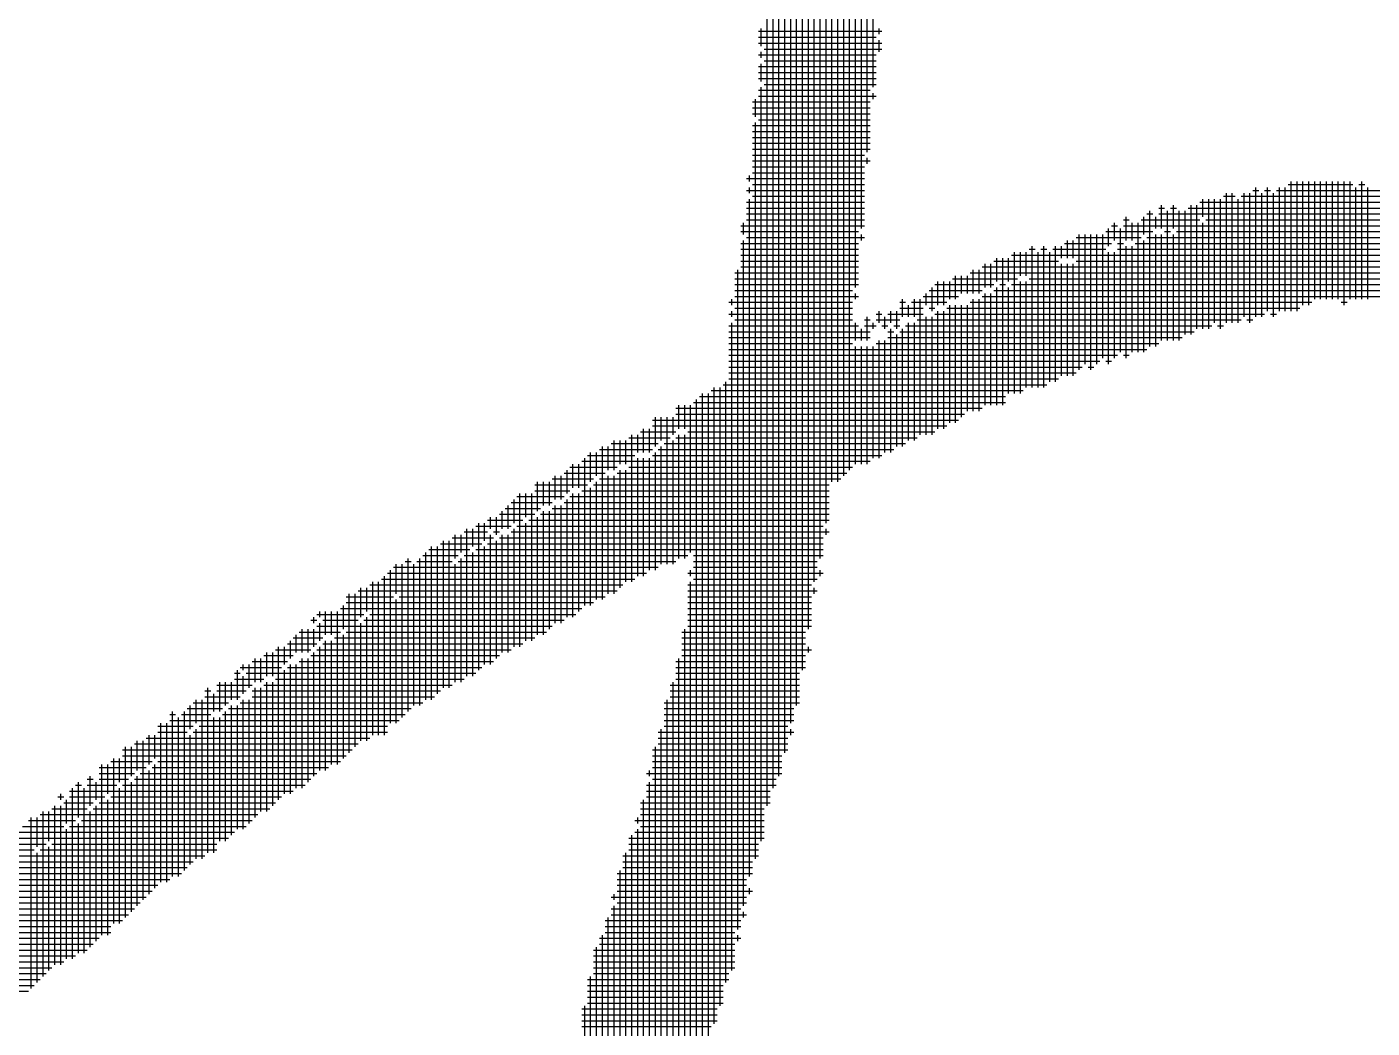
# Model space of a CAD drawing. Header units: feet. Extents: x 778950 to 1031250, y -253464 to -75264.
# Drawn here: x 937504 to 938152, y -245040 to -244558 of the extents above; entities that cross this region are included whole.
import ezdxf

# ---------------------------------------------------------------- set-up
doc = ezdxf.new("R2010")
doc.units = ezdxf.units.FT
doc.header["$LTSCALE"] = 3000
doc.header["$MEASUREMENT"] = 0
doc.layers.add('CX-MISC', color=2, linetype='CONTINUOUS')

msp = doc.modelspace()

# ---------------------------------------------------------------- linework, layer by layer
at = {"layer": 'CX-MISC'}
for p, q in [((937911.97, -244586.95, 7362.78), (937911.97, -244277.94, 7362.78)), ((937909.13, -244618.14, 7362.78), (937909.13, -244286.44, 7362.78)), ((937906.3, -244654.99, 7362.78), (937906.3, -244292.11, 7362.78)), ((937900.63, -244771.23, 7362.78), (937900.63, -244303.45, 7362.78)), ((937903.46, -244683.34, 7362.78), (937903.46, -244297.78, 7362.78)), ((937897.79, -244774.06, 7362.78), (937897.79, -244309.12, 7362.78)), ((937894.96, -244776.9, 7362.78), (937894.96, -244320.46, 7362.78)), ((937892.12, -244776.9, 7362.78), (937892.12, -244326.13, 7362.78)), ((937886.45, -244813.75, 7362.78), (937886.45, -244340.31, 7362.78)), ((937889.29, -244796.74, 7362.78), (937889.29, -244337.47, 7362.78)), ((937883.62, -244825.09, 7362.78), (937883.62, -244368.66, 7362.78)), ((937880.78, -244847.77, 7362.78), (937880.78, -244377.16, 7362.78)), ((937877.95, -244867.62, 7362.78), (937877.95, -244385.67, 7362.78)), ((937875.11, -244884.63, 7362.78), (937875.11, -244411.18, 7362.78)), ((937872.28, -244893.13, 7362.78), (937872.28, -244428.19, 7362.78)), ((937869.44, -244907.31, 7362.78), (937869.44, -244450.87, 7362.78)), ((937866.61, -244918.65, 7362.78), (937866.61, -244496.23, 7362.78)), ((937863.77, -244924.32, 7362.78), (937863.77, -244507.57, 7362.78)), ((937860.94, -244932.82, 7362.78), (937860.94, -244527.42, 7362.78)), ((937856.69, -244560.02, 7362.78), (937916.22, -244560.02, 7362.78)), ((937856.69, -244562.86, 7362.78), (937913.39, -244562.86, 7362.78)), ((937858.1, -244567.11, 7362.78), (937858.1, -244558.6, 7362.78)), ((937914.8, -244561.44, 7362.78), (937914.8, -244558.6, 7362.78)), ((937856.69, -244565.69, 7362.78), (937916.22, -244565.69, 7362.78)), ((937859.52, -244568.53, 7362.78), (937916.22, -244568.53, 7362.78)), ((937914.8, -244569.94, 7362.78), (937914.8, -244564.27, 7362.78)), ((937856.69, -244571.36, 7362.78), (937913.39, -244571.36, 7362.78)), ((937858.1, -244572.78, 7362.78), (937858.1, -244569.94, 7362.78)), ((937858.1, -244584.12, 7362.78), (937858.1, -244575.61, 7362.78)), ((937859.52, -244574.2, 7362.78), (937913.39, -244574.2, 7362.78)), ((937856.69, -244577.03, 7362.78), (937913.39, -244577.03, 7362.78)), ((937856.69, -244579.87, 7362.78), (937913.39, -244579.87, 7362.78)), ((937856.69, -244582.7, 7362.78), (937913.39, -244582.7, 7362.78)), ((937856.69, -244588.37, 7362.78), (937910.55, -244588.37, 7362.78)), ((937858.1, -244949.83, 7362.78), (937858.1, -244586.95, 7362.78)), ((937859.52, -244585.54, 7362.78), (937913.39, -244585.54, 7362.78)), ((937853.85, -244594.04, 7362.78), (937910.55, -244594.04, 7362.78)), ((937855.27, -244601.13, 7362.78), (937855.27, -244592.62, 7362.78)), ((937856.69, -244591.21, 7362.78), (937913.39, -244591.21, 7362.78)), ((937911.97, -244592.62, 7362.78), (937911.97, -244589.79, 7362.78)), ((937853.85, -244596.88, 7362.78), (937910.55, -244596.88, 7362.78)), ((937853.85, -244599.71, 7362.78), (937910.55, -244599.71, 7362.78)), ((937853.85, -244605.38, 7362.78), (937910.55, -244605.38, 7362.78)), ((937853.85, -244608.22, 7362.78), (937910.55, -244608.22, 7362.78)), ((937855.27, -244958.34, 7362.78), (937855.27, -244603.96, 7362.78)), ((937856.69, -244602.55, 7362.78), (937910.55, -244602.55, 7362.78)), ((937853.85, -244611.05, 7362.78), (937910.55, -244611.05, 7362.78)), ((937853.85, -244613.89, 7362.78), (937910.55, -244613.89, 7362.78)), ((937853.85, -244616.72, 7362.78), (937910.55, -244616.72, 7362.78)), ((937853.85, -244619.56, 7362.78), (937907.72, -244619.56, 7362.78)), ((937909.13, -244623.81, 7362.78), (937909.13, -244620.97, 7362.78)), ((937853.85, -244622.39, 7362.78), (937910.55, -244622.39, 7362.78)), ((937853.85, -244625.23, 7362.78), (937907.72, -244625.23, 7362.78)), ((937851.02, -244630.9, 7362.78), (937907.72, -244630.9, 7362.78)), ((937852.43, -244632.31, 7362.78), (937852.43, -244629.48, 7362.78)), ((937853.85, -244628.06, 7362.78), (937907.72, -244628.06, 7362.78)), ((937853.85, -244633.73, 7362.78), (937907.72, -244633.73, 7362.78)), ((938111.84, -244633.73, 7362.78), (938143.02, -244633.73, 7362.78)), ((938113.25, -244694.68, 7362.78), (938113.25, -244632.31, 7362.78)), ((938116.09, -244694.68, 7362.78), (938116.09, -244632.31, 7362.78)), ((938118.92, -244691.85, 7362.78), (938118.92, -244632.31, 7362.78)), ((938121.76, -244691.85, 7362.78), (938121.76, -244632.31, 7362.78)), ((938124.59, -244689.01, 7362.78), (938124.59, -244632.31, 7362.78)), ((938127.43, -244689.01, 7362.78), (938127.43, -244632.31, 7362.78)), ((938130.26, -244689.01, 7362.78), (938130.26, -244632.31, 7362.78)), ((938133.1, -244689.01, 7362.78), (938133.1, -244632.31, 7362.78)), ((938135.93, -244689.01, 7362.78), (938135.93, -244632.31, 7362.78)), ((938138.77, -244691.85, 7362.78), (938138.77, -244632.31, 7362.78)), ((938141.6, -244689.01, 7362.78), (938141.6, -244632.31, 7362.78)), ((938145.86, -244633.73, 7362.78), (938148.69, -244633.73, 7362.78)), ((938147.27, -244689.01, 7362.78), (938147.27, -244632.31, 7362.78)), ((937851.02, -244636.57, 7362.78), (937907.72, -244636.57, 7362.78)), ((937852.43, -244637.98, 7362.78), (937852.43, -244635.15, 7362.78)), ((937853.85, -244639.4, 7362.78), (937907.72, -244639.4, 7362.78)), ((938080.65, -244639.4, 7362.78), (938086.32, -244639.4, 7362.78)), ((938082.07, -244700.35, 7362.78), (938082.07, -244637.98, 7362.78)), ((938084.9, -244700.35, 7362.78), (938084.9, -244637.98, 7362.78)), ((938089.16, -244639.4, 7362.78), (938168.54, -244639.4, 7362.78)), ((938090.57, -244697.52, 7362.78), (938090.57, -244637.98, 7362.78)), ((938093.41, -244700.35, 7362.78), (938093.41, -244637.98, 7362.78)), ((938094.83, -244636.57, 7362.78), (938097.66, -244636.57, 7362.78)), ((938096.24, -244697.52, 7362.78), (938096.24, -244635.15, 7362.78)), ((938099.08, -244697.52, 7362.78), (938099.08, -244637.98, 7362.78)), ((938100.5, -244636.57, 7362.78), (938103.33, -244636.57, 7362.78)), ((938101.91, -244694.68, 7362.78), (938101.91, -244635.15, 7362.78)), ((938104.75, -244697.52, 7362.78), (938104.75, -244637.98, 7362.78)), ((938106.17, -244636.57, 7362.78), (938160.03, -244636.57, 7362.78)), ((938107.58, -244694.68, 7362.78), (938107.58, -244635.15, 7362.78)), ((938110.42, -244694.68, 7362.78), (938110.42, -244635.15, 7362.78)), ((938144.44, -244689.01, 7362.78), (938144.44, -244635.15, 7362.78)), ((938150.11, -244689.01, 7362.78), (938150.11, -244635.15, 7362.78)), ((937851.02, -244642.24, 7362.78), (937907.72, -244642.24, 7362.78)), ((937851.02, -244645.07, 7362.78), (937907.72, -244645.07, 7362.78)), ((937852.43, -244966.84, 7362.78), (937852.43, -244640.82, 7362.78)), ((938045.21, -244711.69, 7362.78), (938045.21, -244646.49, 7362.78)), ((938049.47, -244645.07, 7362.78), (938052.3, -244645.07, 7362.78)), ((938050.88, -244654.99, 7362.78), (938050.88, -244643.65, 7362.78)), ((938053.72, -244708.86, 7362.78), (938053.72, -244646.49, 7362.78)), ((938055.14, -244645.07, 7362.78), (938057.97, -244645.07, 7362.78)), ((938056.55, -244654.99, 7362.78), (938056.55, -244643.65, 7362.78)), ((938059.39, -244708.86, 7362.78), (938059.39, -244646.49, 7362.78)), ((938062.22, -244706.02, 7362.78), (938062.22, -244646.49, 7362.78)), ((938063.64, -244645.07, 7362.78), (938177.04, -244645.07, 7362.78)), ((938065.06, -244706.02, 7362.78), (938065.06, -244643.65, 7362.78)), ((938067.89, -244703.19, 7362.78), (938067.89, -244643.65, 7362.78)), ((938069.31, -244642.24, 7362.78), (938171.37, -244642.24, 7362.78)), ((938070.73, -244649.32, 7362.78), (938070.73, -244640.82, 7362.78)), ((938073.56, -244703.19, 7362.78), (938073.56, -244640.82, 7362.78)), ((938076.4, -244700.35, 7362.78), (938076.4, -244640.82, 7362.78)), ((938079.23, -244703.19, 7362.78), (938079.23, -244640.82, 7362.78)), ((938087.74, -244700.35, 7362.78), (938087.74, -244640.82, 7362.78)), ((937848.18, -244653.58, 7362.78), (937907.72, -244653.58, 7362.78)), ((937849.6, -244657.83, 7362.78), (937849.6, -244652.16, 7362.78)), ((937851.02, -244647.91, 7362.78), (937907.72, -244647.91, 7362.78)), ((937851.02, -244650.74, 7362.78), (937907.72, -244650.74, 7362.78)), ((938026.79, -244653.58, 7362.78), (938029.62, -244653.58, 7362.78)), ((938028.2, -244660.66, 7362.78), (938028.2, -244652.16, 7362.78)), ((938032.46, -244650.74, 7362.78), (938035.29, -244650.74, 7362.78)), ((938032.46, -244653.58, 7362.78), (938194.05, -244653.58, 7362.78)), ((938033.87, -244660.66, 7362.78), (938033.87, -244649.32, 7362.78)), ((938036.71, -244660.66, 7362.78), (938036.71, -244652.16, 7362.78)), ((938039.54, -244714.53, 7362.78), (938039.54, -244652.16, 7362.78)), ((938040.96, -244650.74, 7362.78), (938069.31, -244650.74, 7362.78)), ((938042.38, -244657.83, 7362.78), (938042.38, -244649.32, 7362.78)), ((938043.8, -244647.91, 7362.78), (938046.63, -244647.91, 7362.78)), ((938048.05, -244654.99, 7362.78), (938048.05, -244649.32, 7362.78)), ((938049.47, -244647.91, 7362.78), (938185.55, -244647.91, 7362.78)), ((938070.73, -244703.19, 7362.78), (938070.73, -244652.16, 7362.78)), ((938072.15, -244650.74, 7362.78), (938188.38, -244650.74, 7362.78)), ((937848.18, -244656.41, 7362.78), (937904.88, -244656.41, 7362.78)), ((937851.02, -244659.25, 7362.78), (937907.72, -244659.25, 7362.78)), ((937906.3, -244660.66, 7362.78), (937906.3, -244657.83, 7362.78)), ((938009.78, -244659.25, 7362.78), (938040.96, -244659.25, 7362.78)), ((938011.19, -244723.03, 7362.78), (938011.19, -244657.83, 7362.78)), ((938014.03, -244720.2, 7362.78), (938014.03, -244657.83, 7362.78)), ((938016.86, -244723.03, 7362.78), (938016.86, -244657.83, 7362.78)), ((938019.7, -244720.2, 7362.78), (938019.7, -244657.83, 7362.78)), ((938022.53, -244717.36, 7362.78), (938022.53, -244657.83, 7362.78)), ((938023.95, -244656.41, 7362.78), (938046.63, -244656.41, 7362.78)), ((938025.37, -244663.5, 7362.78), (938025.37, -244654.99, 7362.78)), ((938031.04, -244714.53, 7362.78), (938031.04, -244654.99, 7362.78)), ((938043.8, -244659.25, 7362.78), (938199.72, -244659.25, 7362.78)), ((938048.05, -244711.69, 7362.78), (938048.05, -244657.83, 7362.78)), ((938050.88, -244708.86, 7362.78), (938050.88, -244657.83, 7362.78)), ((938052.3, -244656.41, 7362.78), (938055.14, -244656.41, 7362.78)), ((938056.55, -244708.86, 7362.78), (938056.55, -244657.83, 7362.78)), ((938057.97, -244656.41, 7362.78), (938196.89, -244656.41, 7362.78)), ((937848.18, -244662.08, 7362.78), (937904.88, -244662.08, 7362.78)), ((937848.18, -244664.92, 7362.78), (937904.88, -244664.92, 7362.78)), ((937849.6, -244981.02, 7362.78), (937849.6, -244660.66, 7362.78)), ((937980.01, -244734.37, 7362.78), (937980.01, -244666.33, 7362.78)), ((937982.84, -244677.67, 7362.78), (937982.84, -244666.33, 7362.78)), ((937985.68, -244677.67, 7362.78), (937985.68, -244666.33, 7362.78)), ((937987.1, -244664.92, 7362.78), (937989.93, -244664.92, 7362.78)), ((937988.51, -244731.54, 7362.78), (937988.51, -244663.5, 7362.78)), ((937991.35, -244731.54, 7362.78), (937991.35, -244666.33, 7362.78)), ((937992.77, -244664.92, 7362.78), (937995.6, -244664.92, 7362.78)), ((937994.18, -244731.54, 7362.78), (937994.18, -244663.5, 7362.78)), ((937997.02, -244728.7, 7362.78), (937997.02, -244666.33, 7362.78)), ((937998.44, -244664.92, 7362.78), (938023.95, -244664.92, 7362.78)), ((937999.85, -244728.7, 7362.78), (937999.85, -244663.5, 7362.78)), ((938002.69, -244669.17, 7362.78), (938002.69, -244663.5, 7362.78)), ((938004.11, -244662.08, 7362.78), (938026.79, -244662.08, 7362.78)), ((938005.52, -244669.17, 7362.78), (938005.52, -244660.66, 7362.78)), ((938008.36, -244669.17, 7362.78), (938008.36, -244660.66, 7362.78)), ((938025.37, -244720.2, 7362.78), (938025.37, -244666.33, 7362.78)), ((938028.2, -244717.36, 7362.78), (938028.2, -244666.33, 7362.78)), ((938029.62, -244662.08, 7362.78), (938032.46, -244662.08, 7362.78)), ((938029.62, -244664.92, 7362.78), (938205.39, -244664.92, 7362.78)), ((938033.87, -244717.36, 7362.78), (938033.87, -244663.5, 7362.78)), ((938036.71, -244714.53, 7362.78), (938036.71, -244663.5, 7362.78)), ((938038.13, -244662.08, 7362.78), (938202.56, -244662.08, 7362.78)), ((938042.38, -244714.53, 7362.78), (938042.38, -244660.66, 7362.78)), ((937848.18, -244667.75, 7362.78), (937904.88, -244667.75, 7362.78)), ((937848.18, -244670.59, 7362.78), (937904.88, -244670.59, 7362.78)), ((937965.83, -244683.34, 7362.78), (937965.83, -244672, 7362.78)), ((937968.67, -244683.34, 7362.78), (937968.67, -244672, 7362.78)), ((937970.09, -244670.59, 7362.78), (938001.27, -244670.59, 7362.78)), ((937971.5, -244680.51, 7362.78), (937971.5, -244669.17, 7362.78)), ((937974.34, -244740.04, 7362.78), (937974.34, -244669.17, 7362.78)), ((937977.17, -244680.51, 7362.78), (937977.17, -244669.17, 7362.78)), ((937978.59, -244667.75, 7362.78), (938208.23, -244667.75, 7362.78)), ((938002.69, -244725.87, 7362.78), (938002.69, -244672, 7362.78)), ((938005.52, -244725.87, 7362.78), (938005.52, -244672, 7362.78)), ((938008.36, -244725.87, 7362.78), (938008.36, -244672, 7362.78)), ((938009.78, -244670.59, 7362.78), (938211.06, -244670.59, 7362.78)), ((937845.35, -244676.26, 7362.78), (937904.88, -244676.26, 7362.78)), ((937845.35, -244679.09, 7362.78), (937904.88, -244679.09, 7362.78)), ((937846.76, -244992.36, 7362.78), (937846.76, -244674.84, 7362.78)), ((937848.18, -244673.42, 7362.78), (937904.88, -244673.42, 7362.78)), ((937950.24, -244679.09, 7362.78), (937981.43, -244679.09, 7362.78)), ((937951.66, -244689.01, 7362.78), (937951.66, -244677.67, 7362.78)), ((937954.49, -244686.18, 7362.78), (937954.49, -244677.67, 7362.78)), ((937957.33, -244686.18, 7362.78), (937957.33, -244677.67, 7362.78)), ((937958.75, -244676.26, 7362.78), (938211.06, -244676.26, 7362.78)), ((937960.16, -244686.18, 7362.78), (937960.16, -244674.84, 7362.78)), ((937963, -244686.18, 7362.78), (937963, -244674.84, 7362.78)), ((937964.42, -244673.42, 7362.78), (938211.06, -244673.42, 7362.78)), ((937987.1, -244679.09, 7362.78), (938216.73, -244679.09, 7362.78)), ((937845.35, -244681.93, 7362.78), (937904.88, -244681.93, 7362.78)), ((937845.35, -244684.76, 7362.78), (937902.05, -244684.76, 7362.78)), ((937938.9, -244684.76, 7362.78), (937964.42, -244684.76, 7362.78)), ((937940.32, -244694.68, 7362.78), (937940.32, -244683.34, 7362.78)), ((937941.74, -244681.93, 7362.78), (937970.09, -244681.93, 7362.78)), ((937943.15, -244691.85, 7362.78), (937943.15, -244680.51, 7362.78)), ((937945.99, -244691.85, 7362.78), (937945.99, -244680.51, 7362.78)), ((937948.82, -244689.01, 7362.78), (937948.82, -244680.51, 7362.78)), ((937970.09, -244684.76, 7362.78), (938222.4, -244684.76, 7362.78)), ((937971.5, -244740.04, 7362.78), (937971.5, -244683.34, 7362.78)), ((937972.92, -244681.93, 7362.78), (937975.76, -244681.93, 7362.78)), ((937977.17, -244734.37, 7362.78), (937977.17, -244683.34, 7362.78)), ((937978.59, -244681.93, 7362.78), (938219.57, -244681.93, 7362.78)), ((937982.84, -244734.37, 7362.78), (937982.84, -244680.51, 7362.78)), ((937985.68, -244731.54, 7362.78), (937985.68, -244680.51, 7362.78)), ((937842.51, -244690.43, 7362.78), (937902.05, -244690.43, 7362.78)), ((937843.93, -244691.85, 7362.78), (937843.93, -244689.01, 7362.78)), ((937845.35, -244687.6, 7362.78), (937904.88, -244687.6, 7362.78)), ((937903.46, -244689.01, 7362.78), (937903.46, -244686.18, 7362.78)), ((937924.73, -244690.43, 7362.78), (937927.56, -244690.43, 7362.78)), ((937926.14, -244697.52, 7362.78), (937926.14, -244689.01, 7362.78)), ((937928.98, -244697.52, 7362.78), (937928.98, -244691.85, 7362.78)), ((937930.4, -244690.43, 7362.78), (937947.41, -244690.43, 7362.78)), ((937931.81, -244697.52, 7362.78), (937931.81, -244689.01, 7362.78)), ((937934.65, -244754.22, 7362.78), (937934.65, -244689.01, 7362.78)), ((937936.07, -244687.6, 7362.78), (937953.08, -244687.6, 7362.78)), ((937937.48, -244691.85, 7362.78), (937937.48, -244686.18, 7362.78)), ((937948.82, -244748.55, 7362.78), (937948.82, -244691.85, 7362.78)), ((937951.66, -244748.55, 7362.78), (937951.66, -244691.85, 7362.78)), ((937954.49, -244745.71, 7362.78), (937954.49, -244691.85, 7362.78)), ((937957.33, -244742.88, 7362.78), (937957.33, -244691.85, 7362.78)), ((937958.75, -244690.43, 7362.78), (938123.18, -244690.43, 7362.78)), ((937960.16, -244742.88, 7362.78), (937960.16, -244689.01, 7362.78)), ((937963, -244742.88, 7362.78), (937963, -244689.01, 7362.78)), ((937964.42, -244687.6, 7362.78), (938222.4, -244687.6, 7362.78)), ((937965.83, -244740.04, 7362.78), (937965.83, -244686.18, 7362.78)), ((937968.67, -244740.04, 7362.78), (937968.67, -244686.18, 7362.78)), ((938137.35, -244690.43, 7362.78), (938140.19, -244690.43, 7362.78)), ((937842.51, -244696.1, 7362.78), (937902.05, -244696.1, 7362.78)), ((937843.93, -244697.52, 7362.78), (937843.93, -244694.68, 7362.78)), ((937845.35, -244693.27, 7362.78), (937902.05, -244693.27, 7362.78)), ((937845.35, -244698.94, 7362.78), (937902.05, -244698.94, 7362.78)), ((937907.72, -244698.94, 7362.78), (937910.55, -244698.94, 7362.78)), ((937909.13, -244708.86, 7362.78), (937909.13, -244697.52, 7362.78)), ((937913.39, -244696.1, 7362.78), (937916.22, -244696.1, 7362.78)), ((937913.39, -244698.94, 7362.78), (937924.73, -244698.94, 7362.78)), ((937914.8, -244700.35, 7362.78), (937914.8, -244694.68, 7362.78)), ((937917.64, -244703.19, 7362.78), (937917.64, -244697.52, 7362.78)), ((937919.06, -244696.1, 7362.78), (937936.07, -244696.1, 7362.78)), ((937920.47, -244700.35, 7362.78), (937920.47, -244694.68, 7362.78)), ((937923.31, -244703.19, 7362.78), (937923.31, -244694.68, 7362.78)), ((937924.73, -244693.27, 7362.78), (937936.07, -244693.27, 7362.78)), ((937933.23, -244698.94, 7362.78), (938089.16, -244698.94, 7362.78)), ((937937.48, -244754.22, 7362.78), (937937.48, -244697.52, 7362.78)), ((937938.9, -244693.27, 7362.78), (937941.74, -244693.27, 7362.78)), ((937940.32, -244754.22, 7362.78), (937940.32, -244697.52, 7362.78)), ((937941.74, -244696.1, 7362.78), (938100.5, -244696.1, 7362.78)), ((937943.15, -244751.38, 7362.78), (937943.15, -244694.68, 7362.78)), ((937945.99, -244751.38, 7362.78), (937945.99, -244694.68, 7362.78)), ((937947.41, -244693.27, 7362.78), (938117.51, -244693.27, 7362.78)), ((938091.99, -244698.94, 7362.78), (938094.83, -244698.94, 7362.78)), ((938103.33, -244696.1, 7362.78), (938106.17, -244696.1, 7362.78)), ((937842.51, -244701.77, 7362.78), (937904.88, -244701.77, 7362.78)), ((937842.51, -244704.61, 7362.78), (937910.55, -244704.61, 7362.78)), ((937843.93, -245012.2, 7362.78), (937843.93, -244700.35, 7362.78)), ((937903.46, -244708.86, 7362.78), (937903.46, -244700.35, 7362.78)), ((937906.3, -244708.86, 7362.78), (937906.3, -244703.19, 7362.78)), ((937907.72, -244701.77, 7362.78), (937913.39, -244701.77, 7362.78)), ((937911.97, -244703.19, 7362.78), (937911.97, -244700.35, 7362.78)), ((937916.22, -244701.77, 7362.78), (937919.06, -244701.77, 7362.78)), ((937919.06, -244704.61, 7362.78), (937921.89, -244704.61, 7362.78)), ((937920.47, -244762.72, 7362.78), (937920.47, -244703.19, 7362.78)), ((937921.89, -244701.77, 7362.78), (937924.73, -244701.77, 7362.78)), ((937924.73, -244704.61, 7362.78), (938066.48, -244704.61, 7362.78)), ((937926.14, -244759.89, 7362.78), (937926.14, -244703.19, 7362.78)), ((937927.56, -244701.77, 7362.78), (938074.98, -244701.77, 7362.78)), ((937928.98, -244757.05, 7362.78), (937928.98, -244700.35, 7362.78)), ((937931.81, -244757.05, 7362.78), (937931.81, -244700.35, 7362.78)), ((938077.82, -244701.77, 7362.78), (938080.65, -244701.77, 7362.78)), ((937842.51, -244707.44, 7362.78), (937910.55, -244707.44, 7362.78)), ((937842.51, -244710.28, 7362.78), (937902.05, -244710.28, 7362.78)), ((937903.46, -244768.39, 7362.78), (937903.46, -244711.69, 7362.78)), ((937906.3, -244768.39, 7362.78), (937906.3, -244711.69, 7362.78)), ((937909.13, -244768.39, 7362.78), (937909.13, -244711.69, 7362.78)), ((937911.97, -244765.56, 7362.78), (937911.97, -244711.69, 7362.78)), ((937913.39, -244710.28, 7362.78), (938049.47, -244710.28, 7362.78)), ((937914.8, -244765.56, 7362.78), (937914.8, -244708.86, 7362.78)), ((937917.64, -244762.72, 7362.78), (937917.64, -244708.86, 7362.78)), ((937919.06, -244707.44, 7362.78), (938060.81, -244707.44, 7362.78)), ((937923.31, -244759.89, 7362.78), (937923.31, -244706.02, 7362.78)), ((937842.51, -244713.11, 7362.78), (938043.8, -244713.11, 7362.78)), ((937842.51, -244715.95, 7362.78), (938029.62, -244715.95, 7362.78)), ((938032.46, -244715.95, 7362.78), (938035.29, -244715.95, 7362.78)), ((937842.51, -244718.78, 7362.78), (938021.12, -244718.78, 7362.78)), ((937842.51, -244721.62, 7362.78), (938012.61, -244721.62, 7362.78)), ((937842.51, -244724.45, 7362.78), (938009.78, -244724.45, 7362.78)), ((938015.45, -244721.62, 7362.78), (938018.28, -244721.62, 7362.78)), ((938023.95, -244718.78, 7362.78), (938026.79, -244718.78, 7362.78)), ((937839.68, -244730.12, 7362.78), (937995.6, -244730.12, 7362.78)), ((937841.09, -245017.87, 7362.78), (937841.09, -244728.7, 7362.78)), ((937842.51, -244727.29, 7362.78), (938001.27, -244727.29, 7362.78)), ((937826.92, -245071.74, 7362.78), (937826.92, -244737.21, 7362.78)), ((937828.34, -244735.79, 7362.78), (937975.76, -244735.79, 7362.78)), ((937829.75, -245057.56, 7362.78), (937829.75, -244734.37, 7362.78)), ((937832.59, -245046.22, 7362.78), (937832.59, -244734.37, 7362.78)), ((937834.01, -244732.96, 7362.78), (937984.26, -244732.96, 7362.78)), ((937835.42, -245037.72, 7362.78), (937835.42, -244731.54, 7362.78)), ((937838.26, -245029.21, 7362.78), (937838.26, -244731.54, 7362.78)), ((937817, -244741.46, 7362.78), (937964.42, -244741.46, 7362.78)), ((937817, -244744.3, 7362.78), (937955.91, -244744.3, 7362.78)), ((937818.41, -244751.38, 7362.78), (937818.41, -244740.04, 7362.78)), ((937821.25, -244751.38, 7362.78), (937821.25, -244740.04, 7362.78)), ((937824.08, -244810.92, 7362.78), (937824.08, -244740.04, 7362.78)), ((937825.5, -244738.63, 7362.78), (937975.76, -244738.63, 7362.78)), ((937805.66, -244747.13, 7362.78), (937953.08, -244747.13, 7362.78)), ((937805.66, -244749.97, 7362.78), (937947.41, -244749.97, 7362.78)), ((937807.07, -244759.89, 7362.78), (937807.07, -244745.71, 7362.78)), ((937809.91, -244757.05, 7362.78), (937809.91, -244745.71, 7362.78)), ((937812.74, -244816.59, 7362.78), (937812.74, -244745.71, 7362.78)), ((937815.58, -244754.22, 7362.78), (937815.58, -244745.71, 7362.78)), ((937787.23, -244771.23, 7362.78), (937787.23, -244757.05, 7362.78)), ((937790.06, -244768.39, 7362.78), (937790.06, -244757.05, 7362.78)), ((937792.9, -244768.39, 7362.78), (937792.9, -244757.05, 7362.78)), ((937794.32, -244755.64, 7362.78), (937814.16, -244755.64, 7362.78)), ((937795.73, -244825.09, 7362.78), (937795.73, -244754.22, 7362.78)), ((937798.57, -244762.72, 7362.78), (937798.57, -244754.22, 7362.78)), ((937799.99, -244752.8, 7362.78), (937817, -244752.8, 7362.78)), ((937801.4, -244762.72, 7362.78), (937801.4, -244751.38, 7362.78)), ((937804.24, -244762.72, 7362.78), (937804.24, -244751.38, 7362.78)), ((937815.58, -244816.59, 7362.78), (937815.58, -244757.05, 7362.78)), ((937817, -244755.64, 7362.78), (937933.23, -244755.64, 7362.78)), ((937818.41, -244813.75, 7362.78), (937818.41, -244754.22, 7362.78)), ((937821.25, -244813.75, 7362.78), (937821.25, -244754.22, 7362.78)), ((937822.67, -244752.8, 7362.78), (937941.74, -244752.8, 7362.78)), ((937775.89, -244776.9, 7362.78), (937775.89, -244762.72, 7362.78)), ((937778.72, -244774.06, 7362.78), (937778.72, -244762.72, 7362.78)), ((937780.14, -244761.31, 7362.78), (937805.66, -244761.31, 7362.78)), ((937781.56, -244833.6, 7362.78), (937781.56, -244759.89, 7362.78)), ((937784.39, -244771.23, 7362.78), (937784.39, -244759.89, 7362.78)), ((937785.81, -244758.47, 7362.78), (937808.49, -244758.47, 7362.78)), ((937807.07, -244819.42, 7362.78), (937807.07, -244762.72, 7362.78)), ((937808.49, -244761.31, 7362.78), (937921.89, -244761.31, 7362.78)), ((937809.91, -244816.59, 7362.78), (937809.91, -244759.89, 7362.78)), ((937811.33, -244758.47, 7362.78), (937927.56, -244758.47, 7362.78)), ((937765.97, -244769.81, 7362.78), (937788.65, -244769.81, 7362.78)), ((937767.38, -244779.73, 7362.78), (937767.38, -244768.39, 7362.78)), ((937770.22, -244779.73, 7362.78), (937770.22, -244768.39, 7362.78)), ((937771.64, -244766.98, 7362.78), (937910.55, -244766.98, 7362.78)), ((937773.05, -244836.43, 7362.78), (937773.05, -244765.56, 7362.78)), ((937774.47, -244764.14, 7362.78), (937797.15, -244764.14, 7362.78)), ((937794.32, -244769.81, 7362.78), (937902.05, -244769.81, 7362.78)), ((937798.57, -244822.26, 7362.78), (937798.57, -244765.56, 7362.78)), ((937801.4, -244822.26, 7362.78), (937801.4, -244765.56, 7362.78)), ((937804.24, -244819.42, 7362.78), (937804.24, -244765.56, 7362.78)), ((937805.66, -244764.14, 7362.78), (937916.22, -244764.14, 7362.78)), ((937757.46, -244775.48, 7362.78), (937777.31, -244775.48, 7362.78)), ((937758.88, -244785.4, 7362.78), (937758.88, -244774.06, 7362.78)), ((937761.71, -244785.4, 7362.78), (937761.71, -244774.06, 7362.78)), ((937763.13, -244772.65, 7362.78), (937782.98, -244772.65, 7362.78)), ((937764.55, -244782.57, 7362.78), (937764.55, -244771.23, 7362.78)), ((937780.14, -244775.48, 7362.78), (937896.38, -244775.48, 7362.78)), ((937784.39, -244830.76, 7362.78), (937784.39, -244774.06, 7362.78)), ((937787.23, -244830.76, 7362.78), (937787.23, -244774.06, 7362.78)), ((937788.65, -244772.65, 7362.78), (937899.21, -244772.65, 7362.78)), ((937790.06, -244827.93, 7362.78), (937790.06, -244771.23, 7362.78)), ((937792.9, -244825.09, 7362.78), (937792.9, -244771.23, 7362.78)), ((937741.87, -244856.28, 7362.78), (937741.87, -244782.57, 7362.78)), ((937744.7, -244793.91, 7362.78), (937744.7, -244782.57, 7362.78)), ((937747.54, -244853.44, 7362.78), (937747.54, -244782.57, 7362.78)), ((937748.96, -244778.32, 7362.78), (937774.47, -244778.32, 7362.78)), ((937748.96, -244781.15, 7362.78), (937765.97, -244781.15, 7362.78)), ((937750.37, -244791.07, 7362.78), (937750.37, -244776.9, 7362.78)), ((937753.21, -244788.24, 7362.78), (937753.21, -244776.9, 7362.78)), ((937756.04, -244788.24, 7362.78), (937756.04, -244776.9, 7362.78)), ((937767.38, -244842.1, 7362.78), (937767.38, -244782.57, 7362.78)), ((937770.22, -244839.27, 7362.78), (937770.22, -244782.57, 7362.78)), ((937771.64, -244781.15, 7362.78), (937890.71, -244781.15, 7362.78)), ((937775.89, -244836.43, 7362.78), (937775.89, -244779.73, 7362.78)), ((937777.31, -244778.32, 7362.78), (937890.71, -244778.32, 7362.78)), ((937778.72, -244833.6, 7362.78), (937778.72, -244776.9, 7362.78)), ((937734.78, -244789.66, 7362.78), (937751.79, -244789.66, 7362.78)), ((937736.2, -244799.58, 7362.78), (937736.2, -244788.24, 7362.78)), ((937737.62, -244786.82, 7362.78), (937757.46, -244786.82, 7362.78)), ((937739.03, -244796.74, 7362.78), (937739.03, -244785.4, 7362.78)), ((937740.45, -244783.99, 7362.78), (937763.13, -244783.99, 7362.78)), ((937757.46, -244789.66, 7362.78), (937890.71, -244789.66, 7362.78)), ((937758.88, -244844.94, 7362.78), (937758.88, -244788.24, 7362.78)), ((937761.71, -244844.94, 7362.78), (937761.71, -244788.24, 7362.78)), ((937763.13, -244786.82, 7362.78), (937890.71, -244786.82, 7362.78)), ((937764.55, -244842.1, 7362.78), (937764.55, -244785.4, 7362.78)), ((937765.97, -244783.99, 7362.78), (937890.71, -244783.99, 7362.78)), ((937726.28, -244795.33, 7362.78), (937743.29, -244795.33, 7362.78)), ((937727.69, -244799.58, 7362.78), (937727.69, -244793.91, 7362.78)), ((937730.53, -244802.41, 7362.78), (937730.53, -244793.91, 7362.78)), ((937731.95, -244792.49, 7362.78), (937748.96, -244792.49, 7362.78)), ((937733.36, -244799.58, 7362.78), (937733.36, -244791.07, 7362.78)), ((937746.12, -244795.33, 7362.78), (937890.71, -244795.33, 7362.78)), ((937750.37, -244850.61, 7362.78), (937750.37, -244793.91, 7362.78)), ((937751.79, -244792.49, 7362.78), (937890.71, -244792.49, 7362.78)), ((937753.21, -244850.61, 7362.78), (937753.21, -244791.07, 7362.78)), ((937756.04, -244847.77, 7362.78), (937756.04, -244791.07, 7362.78)), ((937710.68, -244813.75, 7362.78), (937710.68, -244802.41, 7362.78)), ((937713.52, -244810.92, 7362.78), (937713.52, -244802.41, 7362.78)), ((937714.94, -244801, 7362.78), (937726.28, -244801, 7362.78)), ((937716.35, -244870.45, 7362.78), (937716.35, -244799.58, 7362.78)), ((937719.19, -244808.08, 7362.78), (937719.19, -244799.58, 7362.78)), ((937720.61, -244798.16, 7362.78), (937737.62, -244798.16, 7362.78)), ((937722.02, -244867.62, 7362.78), (937722.02, -244796.74, 7362.78)), ((937724.86, -244805.25, 7362.78), (937724.86, -244796.74, 7362.78)), ((937727.69, -244864.78, 7362.78), (937727.69, -244802.41, 7362.78)), ((937729.11, -244801, 7362.78), (937731.95, -244801, 7362.78)), ((937733.36, -244859.11, 7362.78), (937733.36, -244802.41, 7362.78)), ((937736.2, -244859.11, 7362.78), (937736.2, -244802.41, 7362.78)), ((937737.62, -244801, 7362.78), (937890.71, -244801, 7362.78)), ((937739.03, -244856.28, 7362.78), (937739.03, -244799.58, 7362.78)), ((937740.45, -244798.16, 7362.78), (937887.87, -244798.16, 7362.78)), ((937744.7, -244853.44, 7362.78), (937744.7, -244796.74, 7362.78)), ((937889.29, -244802.41, 7362.78), (937889.29, -244799.58, 7362.78)), ((937699.34, -244881.79, 7362.78), (937699.34, -244808.08, 7362.78)), ((937702.18, -244878.96, 7362.78), (937702.18, -244808.08, 7362.78)), ((937703.6, -244806.67, 7362.78), (937723.44, -244806.67, 7362.78)), ((937705.01, -244876.12, 7362.78), (937705.01, -244805.25, 7362.78)), ((937707.85, -244876.12, 7362.78), (937707.85, -244805.25, 7362.78)), ((937709.27, -244803.83, 7362.78), (937729.11, -244803.83, 7362.78)), ((937724.86, -244864.78, 7362.78), (937724.86, -244808.08, 7362.78)), ((937726.28, -244806.67, 7362.78), (937887.87, -244806.67, 7362.78)), ((937730.53, -244861.95, 7362.78), (937730.53, -244805.25, 7362.78)), ((937731.95, -244803.83, 7362.78), (937887.87, -244803.83, 7362.78)), ((937686.59, -244815.17, 7362.78), (937689.42, -244815.17, 7362.78)), ((937688, -244887.46, 7362.78), (937688, -244813.75, 7362.78)), ((937692.26, -244815.17, 7362.78), (937709.27, -244815.17, 7362.78)), ((937693.67, -244884.63, 7362.78), (937693.67, -244813.75, 7362.78)), ((937695.09, -244812.34, 7362.78), (937712.1, -244812.34, 7362.78)), ((937696.51, -244881.79, 7362.78), (937696.51, -244810.92, 7362.78)), ((937697.93, -244809.5, 7362.78), (937717.77, -244809.5, 7362.78)), ((937712.1, -244815.17, 7362.78), (937817, -244815.17, 7362.78)), ((937713.52, -244873.29, 7362.78), (937713.52, -244813.75, 7362.78)), ((937714.94, -244812.34, 7362.78), (937822.67, -244812.34, 7362.78)), ((937719.19, -244870.45, 7362.78), (937719.19, -244810.92, 7362.78)), ((937720.61, -244809.5, 7362.78), (937887.87, -244809.5, 7362.78)), ((937825.5, -244812.34, 7362.78), (937887.87, -244812.34, 7362.78)), ((937825.5, -244815.17, 7362.78), (937885.04, -244815.17, 7362.78)), ((937678.08, -244820.84, 7362.78), (937802.82, -244820.84, 7362.78)), ((937679.5, -244893.13, 7362.78), (937679.5, -244819.42, 7362.78)), ((937680.92, -244818.01, 7362.78), (937808.49, -244818.01, 7362.78)), ((937682.33, -244830.76, 7362.78), (937682.33, -244816.59, 7362.78)), ((937685.17, -244890.3, 7362.78), (937685.17, -244816.59, 7362.78)), ((937690.84, -244884.63, 7362.78), (937690.84, -244816.59, 7362.78)), ((937710.68, -244873.29, 7362.78), (937710.68, -244816.59, 7362.78)), ((937822.67, -244820.84, 7362.78), (937887.87, -244820.84, 7362.78)), ((937824.08, -244822.26, 7362.78), (937824.08, -244819.42, 7362.78)), ((937825.5, -244818.01, 7362.78), (937885.04, -244818.01, 7362.78)), ((937886.45, -244822.26, 7362.78), (937886.45, -244819.42, 7362.78)), ((937665.32, -244842.1, 7362.78), (937665.32, -244827.93, 7362.78)), ((937668.16, -244839.27, 7362.78), (937668.16, -244827.93, 7362.78)), ((937669.58, -244826.51, 7362.78), (937791.48, -244826.51, 7362.78)), ((937670.99, -244898.8, 7362.78), (937670.99, -244825.09, 7362.78)), ((937673.83, -244898.8, 7362.78), (937673.83, -244825.09, 7362.78)), ((937675.25, -244823.68, 7362.78), (937797.15, -244823.68, 7362.78)), ((937676.66, -244898.8, 7362.78), (937676.66, -244822.26, 7362.78)), ((937822.67, -244826.51, 7362.78), (937882.2, -244826.51, 7362.78)), ((937824.08, -245071.74, 7362.78), (937824.08, -244825.09, 7362.78)), ((937825.5, -244823.68, 7362.78), (937885.04, -244823.68, 7362.78)), ((937883.62, -244830.76, 7362.78), (937883.62, -244827.93, 7362.78)), ((937658.24, -244832.18, 7362.78), (937680.92, -244832.18, 7362.78)), ((937658.24, -244835.02, 7362.78), (937777.31, -244835.02, 7362.78)), ((937659.65, -244907.31, 7362.78), (937659.65, -244830.76, 7362.78)), ((937662.49, -244904.47, 7362.78), (937662.49, -244830.76, 7362.78)), ((937663.91, -244829.35, 7362.78), (937788.65, -244829.35, 7362.78)), ((937682.33, -244893.13, 7362.78), (937682.33, -244833.6, 7362.78)), ((937683.75, -244832.18, 7362.78), (937782.98, -244832.18, 7362.78)), ((937822.67, -244829.35, 7362.78), (937885.04, -244829.35, 7362.78)), ((937822.67, -244832.18, 7362.78), (937882.2, -244832.18, 7362.78)), ((937822.67, -244835.02, 7362.78), (937882.2, -244835.02, 7362.78)), ((937644.06, -244840.69, 7362.78), (937666.74, -244840.69, 7362.78)), ((937645.48, -244842.1, 7362.78), (937645.48, -244839.27, 7362.78)), ((937648.31, -244850.61, 7362.78), (937648.31, -244839.27, 7362.78)), ((937651.15, -244850.61, 7362.78), (937651.15, -244839.27, 7362.78)), ((937653.98, -244912.98, 7362.78), (937653.98, -244839.27, 7362.78)), ((937655.4, -244837.85, 7362.78), (937771.64, -244837.85, 7362.78)), ((937656.82, -244847.77, 7362.78), (937656.82, -244836.43, 7362.78)), ((937669.58, -244840.69, 7362.78), (937768.8, -244840.69, 7362.78)), ((937822.67, -244837.85, 7362.78), (937882.2, -244837.85, 7362.78)), ((937822.67, -244840.69, 7362.78), (937882.2, -244840.69, 7362.78)), ((937636.97, -244859.11, 7362.78), (937636.97, -244847.77, 7362.78)), ((937639.81, -244859.11, 7362.78), (937639.81, -244847.77, 7362.78)), ((937641.23, -244843.52, 7362.78), (937644.06, -244843.52, 7362.78)), ((937642.64, -244844.94, 7362.78), (937642.64, -244842.1, 7362.78)), ((937642.64, -244856.28, 7362.78), (937642.64, -244847.77, 7362.78)), ((937644.06, -244846.36, 7362.78), (937757.46, -244846.36, 7362.78)), ((937645.48, -244853.44, 7362.78), (937645.48, -244844.94, 7362.78)), ((937646.9, -244843.52, 7362.78), (937663.91, -244843.52, 7362.78)), ((937665.32, -244901.64, 7362.78), (937665.32, -244844.94, 7362.78)), ((937666.74, -244843.52, 7362.78), (937763.13, -244843.52, 7362.78)), ((937668.16, -244901.64, 7362.78), (937668.16, -244842.1, 7362.78)), ((937821.25, -245085.91, 7362.78), (937821.25, -244847.77, 7362.78)), ((937822.67, -244843.52, 7362.78), (937882.2, -244843.52, 7362.78)), ((937822.67, -244846.36, 7362.78), (937882.2, -244846.36, 7362.78)), ((937631.3, -244861.95, 7362.78), (937631.3, -244853.44, 7362.78)), ((937632.72, -244852.03, 7362.78), (937646.9, -244852.03, 7362.78)), ((937634.14, -244859.11, 7362.78), (937634.14, -244850.61, 7362.78)), ((937635.56, -244849.19, 7362.78), (937655.4, -244849.19, 7362.78)), ((937648.31, -244915.81, 7362.78), (937648.31, -244853.44, 7362.78)), ((937651.15, -244912.98, 7362.78), (937651.15, -244853.44, 7362.78)), ((937652.57, -244852.03, 7362.78), (937748.96, -244852.03, 7362.78)), ((937656.82, -244910.14, 7362.78), (937656.82, -244850.61, 7362.78)), ((937658.24, -244849.19, 7362.78), (937754.63, -244849.19, 7362.78)), ((937819.83, -244849.19, 7362.78), (937879.37, -244849.19, 7362.78)), ((937819.83, -244852.03, 7362.78), (937879.37, -244852.03, 7362.78)), ((937618.55, -244860.53, 7362.78), (937632.72, -244860.53, 7362.78)), ((937619.96, -244870.45, 7362.78), (937619.96, -244859.11, 7362.78)), ((937622.8, -244870.45, 7362.78), (937622.8, -244859.11, 7362.78)), ((937624.22, -244857.7, 7362.78), (937641.23, -244857.7, 7362.78)), ((937625.63, -244929.99, 7362.78), (937625.63, -244856.28, 7362.78)), ((937628.47, -244864.78, 7362.78), (937628.47, -244856.28, 7362.78)), ((937629.89, -244854.86, 7362.78), (937644.06, -244854.86, 7362.78)), ((937641.23, -244860.53, 7362.78), (937731.95, -244860.53, 7362.78)), ((937642.64, -244918.65, 7362.78), (937642.64, -244859.11, 7362.78)), ((937644.06, -244857.7, 7362.78), (937737.62, -244857.7, 7362.78)), ((937645.48, -244915.81, 7362.78), (937645.48, -244856.28, 7362.78)), ((937646.9, -244854.86, 7362.78), (937743.29, -244854.86, 7362.78)), ((937819.83, -244854.86, 7362.78), (937879.37, -244854.86, 7362.78)), ((937819.83, -244857.7, 7362.78), (937882.2, -244857.7, 7362.78)), ((937819.83, -244860.53, 7362.78), (937879.37, -244860.53, 7362.78)), ((937880.78, -244859.11, 7362.78), (937880.78, -244856.28, 7362.78)), ((937607.21, -244866.2, 7362.78), (937627.05, -244866.2, 7362.78)), ((937608.62, -244867.62, 7362.78), (937608.62, -244864.78, 7362.78)), ((937611.46, -244876.12, 7362.78), (937611.46, -244864.78, 7362.78)), ((937612.88, -244863.37, 7362.78), (937629.89, -244863.37, 7362.78)), ((937614.29, -244873.29, 7362.78), (937614.29, -244861.95, 7362.78)), ((937617.13, -244873.29, 7362.78), (937617.13, -244861.95, 7362.78)), ((937629.89, -244866.2, 7362.78), (937723.44, -244866.2, 7362.78)), ((937631.3, -244927.15, 7362.78), (937631.3, -244864.78, 7362.78)), ((937634.14, -244924.32, 7362.78), (937634.14, -244864.78, 7362.78)), ((937635.56, -244863.37, 7362.78), (937729.11, -244863.37, 7362.78)), ((937636.97, -244924.32, 7362.78), (937636.97, -244861.95, 7362.78)), ((937639.81, -244921.48, 7362.78), (937639.81, -244861.95, 7362.78)), ((937817, -244863.37, 7362.78), (937879.37, -244863.37, 7362.78)), ((937817, -244866.2, 7362.78), (937879.37, -244866.2, 7362.78)), ((937818.41, -245094.42, 7362.78), (937818.41, -244861.95, 7362.78)), ((937597.28, -244887.46, 7362.78), (937597.28, -244873.29, 7362.78)), ((937600.12, -244884.63, 7362.78), (937600.12, -244873.29, 7362.78)), ((937602.95, -244881.79, 7362.78), (937602.95, -244873.29, 7362.78)), ((937604.37, -244869.04, 7362.78), (937607.21, -244869.04, 7362.78)), ((937604.37, -244871.87, 7362.78), (937618.55, -244871.87, 7362.78)), ((937605.79, -244881.79, 7362.78), (937605.79, -244867.62, 7362.78)), ((937608.62, -244878.96, 7362.78), (937608.62, -244870.45, 7362.78)), ((937610.04, -244869.04, 7362.78), (937720.61, -244869.04, 7362.78)), ((937619.96, -244935.66, 7362.78), (937619.96, -244873.29, 7362.78)), ((937622.8, -244932.82, 7362.78), (937622.8, -244873.29, 7362.78)), ((937624.22, -244871.87, 7362.78), (937714.94, -244871.87, 7362.78)), ((937628.47, -244927.15, 7362.78), (937628.47, -244867.62, 7362.78)), ((937815.58, -245102.92, 7362.78), (937815.58, -244873.29, 7362.78)), ((937817, -244869.04, 7362.78), (937876.53, -244869.04, 7362.78)), ((937817, -244871.87, 7362.78), (937876.53, -244871.87, 7362.78)), ((937590.2, -244877.54, 7362.78), (937593.03, -244877.54, 7362.78)), ((937590.2, -244880.38, 7362.78), (937607.21, -244880.38, 7362.78)), ((937591.61, -244955.5, 7362.78), (937591.61, -244876.12, 7362.78)), ((937594.45, -244887.46, 7362.78), (937594.45, -244878.96, 7362.78)), ((937595.87, -244874.71, 7362.78), (937612.88, -244874.71, 7362.78)), ((937595.87, -244877.54, 7362.78), (937610.04, -244877.54, 7362.78)), ((937612.88, -244877.54, 7362.78), (937703.6, -244877.54, 7362.78)), ((937612.88, -244880.38, 7362.78), (937700.76, -244880.38, 7362.78)), ((937614.29, -244938.49, 7362.78), (937614.29, -244876.12, 7362.78)), ((937617.13, -244935.66, 7362.78), (937617.13, -244876.12, 7362.78)), ((937618.55, -244874.71, 7362.78), (937709.27, -244874.71, 7362.78)), ((937814.16, -244874.71, 7362.78), (937876.53, -244874.71, 7362.78)), ((937814.16, -244877.54, 7362.78), (937876.53, -244877.54, 7362.78)), ((937814.16, -244880.38, 7362.78), (937876.53, -244880.38, 7362.78)), ((937581.69, -244886.05, 7362.78), (937598.7, -244886.05, 7362.78)), ((937583.11, -244895.97, 7362.78), (937583.11, -244884.63, 7362.78)), ((937584.53, -244883.21, 7362.78), (937601.54, -244883.21, 7362.78)), ((937585.94, -244893.13, 7362.78), (937585.94, -244881.79, 7362.78)), ((937588.78, -244958.34, 7362.78), (937588.78, -244881.79, 7362.78)), ((937601.54, -244886.05, 7362.78), (937689.42, -244886.05, 7362.78)), ((937602.95, -244947, 7362.78), (937602.95, -244884.63, 7362.78)), ((937605.79, -244944.16, 7362.78), (937605.79, -244884.63, 7362.78)), ((937607.21, -244883.21, 7362.78), (937695.09, -244883.21, 7362.78)), ((937608.62, -244944.16, 7362.78), (937608.62, -244881.79, 7362.78)), ((937611.46, -244941.33, 7362.78), (937611.46, -244881.79, 7362.78)), ((937811.33, -244883.21, 7362.78), (937876.53, -244883.21, 7362.78)), ((937811.33, -244886.05, 7362.78), (937873.7, -244886.05, 7362.78)), ((937812.74, -245108.59, 7362.78), (937812.74, -244881.79, 7362.78)), ((937568.93, -244969.68, 7362.78), (937568.93, -244893.13, 7362.78)), ((937571.77, -244969.68, 7362.78), (937571.77, -244893.13, 7362.78)), ((937573.19, -244888.88, 7362.78), (937576.02, -244888.88, 7362.78)), ((937573.19, -244891.72, 7362.78), (937683.75, -244891.72, 7362.78)), ((937574.6, -244966.84, 7362.78), (937574.6, -244887.46, 7362.78)), ((937577.44, -244966.84, 7362.78), (937577.44, -244890.3, 7362.78)), ((937578.86, -244888.88, 7362.78), (937593.03, -244888.88, 7362.78)), ((937580.27, -244964.01, 7362.78), (937580.27, -244887.46, 7362.78)), ((937594.45, -244955.5, 7362.78), (937594.45, -244890.3, 7362.78)), ((937597.28, -244949.83, 7362.78), (937597.28, -244890.3, 7362.78)), ((937598.7, -244888.88, 7362.78), (937686.59, -244888.88, 7362.78)), ((937600.12, -244949.83, 7362.78), (937600.12, -244887.46, 7362.78)), ((937811.33, -244888.88, 7362.78), (937873.7, -244888.88, 7362.78)), ((937811.33, -244891.72, 7362.78), (937873.7, -244891.72, 7362.78)), ((937563.26, -244912.98, 7362.78), (937563.26, -244898.8, 7362.78)), ((937566.1, -244910.14, 7362.78), (937566.1, -244898.8, 7362.78)), ((937567.52, -244894.55, 7362.78), (937584.53, -244894.55, 7362.78)), ((937567.52, -244897.39, 7362.78), (937581.69, -244897.39, 7362.78)), ((937583.11, -244961.17, 7362.78), (937583.11, -244898.8, 7362.78)), ((937584.53, -244897.39, 7362.78), (937678.08, -244897.39, 7362.78)), ((937585.94, -244958.34, 7362.78), (937585.94, -244895.97, 7362.78)), ((937587.36, -244894.55, 7362.78), (937678.08, -244894.55, 7362.78)), ((937808.49, -244897.39, 7362.78), (937873.7, -244897.39, 7362.78)), ((937809.91, -245176.63, 7362.78), (937809.91, -244895.97, 7362.78)), ((937811.33, -244894.55, 7362.78), (937870.86, -244894.55, 7362.78)), ((937872.28, -244898.8, 7362.78), (937872.28, -244895.97, 7362.78)), ((937550.51, -244905.89, 7362.78), (937661.07, -244905.89, 7362.78)), ((937551.92, -244986.69, 7362.78), (937551.92, -244904.47, 7362.78)), ((937554.76, -244918.65, 7362.78), (937554.76, -244904.47, 7362.78)), ((937556.18, -244903.06, 7362.78), (937663.91, -244903.06, 7362.78)), ((937557.59, -244915.81, 7362.78), (937557.59, -244901.64, 7362.78)), ((937560.43, -244978.18, 7362.78), (937560.43, -244901.64, 7362.78)), ((937561.85, -244900.22, 7362.78), (937669.58, -244900.22, 7362.78)), ((937805.66, -244905.89, 7362.78), (937870.86, -244905.89, 7362.78)), ((937807.07, -245176.63, 7362.78), (937807.07, -244904.47, 7362.78)), ((937808.49, -244900.22, 7362.78), (937870.86, -244900.22, 7362.78)), ((937808.49, -244903.06, 7362.78), (937870.86, -244903.06, 7362.78)), ((937544.84, -244911.56, 7362.78), (937564.68, -244911.56, 7362.78)), ((937546.25, -244989.52, 7362.78), (937546.25, -244910.14, 7362.78)), ((937549.09, -244921.48, 7362.78), (937549.09, -244910.14, 7362.78)), ((937550.51, -244908.73, 7362.78), (937658.24, -244908.73, 7362.78)), ((937567.52, -244911.56, 7362.78), (937655.4, -244911.56, 7362.78)), ((937805.66, -244908.73, 7362.78), (937868.03, -244908.73, 7362.78)), ((937805.66, -244911.56, 7362.78), (937868.03, -244911.56, 7362.78)), ((937534.91, -244932.82, 7362.78), (937534.91, -244918.65, 7362.78)), ((937539.17, -244914.4, 7362.78), (937561.85, -244914.4, 7362.78)), ((937539.17, -244917.23, 7362.78), (937556.18, -244917.23, 7362.78)), ((937540.58, -244995.19, 7362.78), (937540.58, -244912.98, 7362.78)), ((937543.42, -244927.15, 7362.78), (937543.42, -244912.98, 7362.78)), ((937557.59, -244981.02, 7362.78), (937557.59, -244918.65, 7362.78)), ((937559.01, -244917.23, 7362.78), (937644.06, -244917.23, 7362.78)), ((937563.26, -244975.35, 7362.78), (937563.26, -244915.81, 7362.78)), ((937564.68, -244914.4, 7362.78), (937649.73, -244914.4, 7362.78)), ((937566.1, -244972.51, 7362.78), (937566.1, -244912.98, 7362.78)), ((937802.82, -244917.23, 7362.78), (937868.03, -244917.23, 7362.78)), ((937804.24, -244918.65, 7362.78), (937804.24, -244915.81, 7362.78)), ((937805.66, -244914.4, 7362.78), (937868.03, -244914.4, 7362.78)), ((937524.99, -244925.74, 7362.78), (937632.72, -244925.74, 7362.78)), ((937526.41, -245006.53, 7362.78), (937526.41, -244924.32, 7362.78)), ((937527.83, -244922.9, 7362.78), (937530.66, -244922.9, 7362.78)), ((937529.24, -244938.49, 7362.78), (937529.24, -244921.48, 7362.78)), ((937532.08, -245003.7, 7362.78), (937532.08, -244924.32, 7362.78)), ((937533.5, -244920.07, 7362.78), (937536.33, -244920.07, 7362.78)), ((937533.5, -244922.9, 7362.78), (937547.67, -244922.9, 7362.78)), ((937537.75, -244929.99, 7362.78), (937537.75, -244921.48, 7362.78)), ((937539.17, -244920.07, 7362.78), (937553.34, -244920.07, 7362.78)), ((937549.09, -244989.52, 7362.78), (937549.09, -244924.32, 7362.78)), ((937550.51, -244922.9, 7362.78), (937638.39, -244922.9, 7362.78)), ((937554.76, -244983.85, 7362.78), (937554.76, -244921.48, 7362.78)), ((937556.18, -244920.07, 7362.78), (937641.23, -244920.07, 7362.78)), ((937802.82, -244922.9, 7362.78), (937865.19, -244922.9, 7362.78)), ((937802.82, -244925.74, 7362.78), (937862.36, -244925.74, 7362.78)), ((937804.24, -245179.47, 7362.78), (937804.24, -244921.48, 7362.78)), ((937805.66, -244920.07, 7362.78), (937865.19, -244920.07, 7362.78)), ((937519.32, -244928.57, 7362.78), (937522.16, -244928.57, 7362.78)), ((937520.74, -244929.99, 7362.78), (937520.74, -244927.15, 7362.78)), ((937522.16, -244931.41, 7362.78), (937536.33, -244931.41, 7362.78)), ((937523.57, -244941.33, 7362.78), (937523.57, -244929.99, 7362.78)), ((937524.99, -244928.57, 7362.78), (937542, -244928.57, 7362.78)), ((937539.17, -244931.41, 7362.78), (937624.22, -244931.41, 7362.78)), ((937543.42, -244995.19, 7362.78), (937543.42, -244929.99, 7362.78)), ((937544.84, -244928.57, 7362.78), (937627.05, -244928.57, 7362.78)), ((937799.99, -244931.41, 7362.78), (937862.36, -244931.41, 7362.78)), ((937801.4, -245176.63, 7362.78), (937801.4, -244929.99, 7362.78)), ((937802.82, -244928.57, 7362.78), (937862.36, -244928.57, 7362.78)), ((937506.56, -245020.71, 7362.78), (937506.56, -244938.49, 7362.78)), ((937509.4, -244952.67, 7362.78), (937509.4, -244938.49, 7362.78)), ((937510.82, -244937.08, 7362.78), (937615.71, -244937.08, 7362.78)), ((937512.23, -245015.04, 7362.78), (937512.23, -244935.66, 7362.78)), ((937515.07, -244949.83, 7362.78), (937515.07, -244935.66, 7362.78)), ((937516.49, -244934.24, 7362.78), (937533.5, -244934.24, 7362.78)), ((937517.9, -245009.37, 7362.78), (937517.9, -244932.82, 7362.78)), ((937520.74, -245009.37, 7362.78), (937520.74, -244932.82, 7362.78)), ((937534.91, -245000.86, 7362.78), (937534.91, -244935.66, 7362.78)), ((937536.33, -244934.24, 7362.78), (937621.38, -244934.24, 7362.78)), ((937537.75, -244998.03, 7362.78), (937537.75, -244932.82, 7362.78)), ((937798.57, -244941.33, 7362.78), (937798.57, -244938.49, 7362.78)), ((937799.99, -244934.24, 7362.78), (937859.52, -244934.24, 7362.78)), ((937799.99, -244937.08, 7362.78), (937859.52, -244937.08, 7362.78)), ((937502.31, -244942.75, 7362.78), (937522.16, -244942.75, 7362.78)), ((937505.15, -244939.91, 7362.78), (937527.83, -244939.91, 7362.78)), ((937523.57, -245006.53, 7362.78), (937523.57, -244944.16, 7362.78)), ((937524.99, -244942.75, 7362.78), (937610.04, -244942.75, 7362.78)), ((937529.24, -245003.7, 7362.78), (937529.24, -244941.33, 7362.78)), ((937530.66, -244939.91, 7362.78), (937612.88, -244939.91, 7362.78)), ((937797.15, -244939.91, 7362.78), (937859.52, -244939.91, 7362.78)), ((937798.57, -245179.47, 7362.78), (937798.57, -244944.16, 7362.78)), ((937799.99, -244942.75, 7362.78), (937859.52, -244942.75, 7362.78)), ((937490.97, -244951.25, 7362.78), (937513.65, -244951.25, 7362.78)), ((937493.81, -244948.42, 7362.78), (937601.54, -244948.42, 7362.78)), ((937499.48, -244945.58, 7362.78), (937604.37, -244945.58, 7362.78)), ((937516.49, -244951.25, 7362.78), (937595.87, -244951.25, 7362.78)), ((937794.32, -244948.42, 7362.78), (937859.52, -244948.42, 7362.78)), ((937794.32, -244951.25, 7362.78), (937856.69, -244951.25, 7362.78)), ((937795.73, -245179.47, 7362.78), (937795.73, -244947, 7362.78)), ((937797.15, -244945.58, 7362.78), (937859.52, -244945.58, 7362.78)), ((937485.3, -244956.92, 7362.78), (937590.2, -244956.92, 7362.78)), ((937488.14, -244954.09, 7362.78), (937507.98, -244954.09, 7362.78)), ((937509.4, -245017.87, 7362.78), (937509.4, -244955.5, 7362.78)), ((937510.82, -244954.09, 7362.78), (937595.87, -244954.09, 7362.78)), ((937515.07, -245012.2, 7362.78), (937515.07, -244952.67, 7362.78)), ((937791.48, -244956.92, 7362.78), (937856.69, -244956.92, 7362.78)), ((937792.9, -245179.47, 7362.78), (937792.9, -244955.5, 7362.78)), ((937794.32, -244954.09, 7362.78), (937856.69, -244954.09, 7362.78)), ((937482.47, -244959.76, 7362.78), (937584.53, -244959.76, 7362.78)), ((937482.47, -244962.59, 7362.78), (937581.69, -244962.59, 7362.78)), ((937790.06, -245179.47, 7362.78), (937790.06, -244964.01, 7362.78)), ((937791.48, -244959.76, 7362.78), (937853.85, -244959.76, 7362.78)), ((937791.48, -244962.59, 7362.78), (937853.85, -244962.59, 7362.78)), ((937468.29, -244971.1, 7362.78), (937567.52, -244971.1, 7362.78)), ((937493.81, -244968.26, 7362.78), (937573.19, -244968.26, 7362.78)), ((937496.64, -244965.43, 7362.78), (937578.86, -244965.43, 7362.78)), ((937788.65, -244965.43, 7362.78), (937853.85, -244965.43, 7362.78)), ((937788.65, -244968.26, 7362.78), (937851.02, -244968.26, 7362.78)), ((937788.65, -244971.1, 7362.78), (937851.02, -244971.1, 7362.78)), ((937482.47, -244976.77, 7362.78), (937561.85, -244976.77, 7362.78)), ((937493.81, -244973.93, 7362.78), (937564.68, -244973.93, 7362.78)), ((937785.81, -244976.77, 7362.78), (937851.02, -244976.77, 7362.78)), ((937787.23, -244978.18, 7362.78), (937787.23, -244975.35, 7362.78)), ((937788.65, -244973.93, 7362.78), (937853.85, -244973.93, 7362.78)), ((937852.43, -244975.35, 7362.78), (937852.43, -244972.51, 7362.78)), ((937459.79, -244982.44, 7362.78), (937556.18, -244982.44, 7362.78)), ((937482.47, -244979.6, 7362.78), (937559.01, -244979.6, 7362.78)), ((937785.81, -244982.44, 7362.78), (937848.18, -244982.44, 7362.78)), ((937787.23, -245182.3, 7362.78), (937787.23, -244981.02, 7362.78)), ((937788.65, -244979.6, 7362.78), (937851.02, -244979.6, 7362.78)), ((937849.6, -244986.69, 7362.78), (937849.6, -244983.85, 7362.78)), ((937451.28, -244988.11, 7362.78), (937550.51, -244988.11, 7362.78)), ((937454.12, -244985.27, 7362.78), (937553.34, -244985.27, 7362.78)), ((937782.98, -244988.11, 7362.78), (937848.18, -244988.11, 7362.78)), ((937784.39, -245187.97, 7362.78), (937784.39, -244986.69, 7362.78)), ((937785.81, -244985.27, 7362.78), (937851.02, -244985.27, 7362.78)), ((937442.78, -244993.78, 7362.78), (937544.84, -244993.78, 7362.78)), ((937456.95, -244996.61, 7362.78), (937539.17, -244996.61, 7362.78)), ((937473.96, -244990.94, 7362.78), (937544.84, -244990.94, 7362.78)), ((937780.14, -244996.61, 7362.78), (937848.18, -244996.61, 7362.78)), ((937781.56, -245193.64, 7362.78), (937781.56, -244995.19, 7362.78)), ((937782.98, -244990.94, 7362.78), (937848.18, -244990.94, 7362.78)), ((937782.98, -244993.78, 7362.78), (937845.35, -244993.78, 7362.78)), ((937846.76, -244998.03, 7362.78), (937846.76, -244995.19, 7362.78)), ((937428.6, -245002.28, 7362.78), (937533.5, -245002.28, 7362.78)), ((937454.12, -244999.45, 7362.78), (937536.33, -244999.45, 7362.78)), ((937777.31, -245002.28, 7362.78), (937845.35, -245002.28, 7362.78)), ((937778.72, -245199.31, 7362.78), (937778.72, -245000.86, 7362.78)), ((937780.14, -244999.45, 7362.78), (937845.35, -244999.45, 7362.78)), ((937422.93, -245007.95, 7362.78), (937522.16, -245007.95, 7362.78)), ((937425.77, -245005.12, 7362.78), (937527.83, -245005.12, 7362.78)), ((937777.31, -245005.12, 7362.78), (937845.35, -245005.12, 7362.78)), ((937777.31, -245007.95, 7362.78), (937845.35, -245007.95, 7362.78)), ((937417.26, -245013.62, 7362.78), (937513.65, -245013.62, 7362.78)), ((937420.1, -245010.79, 7362.78), (937516.49, -245010.79, 7362.78)), ((937775.89, -245202.15, 7362.78), (937775.89, -245015.04, 7362.78)), ((937777.31, -245010.79, 7362.78), (937845.35, -245010.79, 7362.78)), ((937777.31, -245013.62, 7362.78), (937842.51, -245013.62, 7362.78)), ((937405.92, -245022.13, 7362.78), (937505.15, -245022.13, 7362.78)), ((937408.76, -245019.29, 7362.78), (937507.98, -245019.29, 7362.78)), ((937414.43, -245016.46, 7362.78), (937510.82, -245016.46, 7362.78)), ((937774.47, -245016.46, 7362.78), (937842.51, -245016.46, 7362.78)), ((937774.47, -245019.29, 7362.78), (937839.68, -245019.29, 7362.78)), ((937774.47, -245022.13, 7362.78), (937839.68, -245022.13, 7362.78)), ((937773.05, -245210.65, 7362.78), (937773.05, -245029.21, 7362.78)), ((937774.47, -245024.96, 7362.78), (937839.68, -245024.96, 7362.78)), ((937774.47, -245027.8, 7362.78), (937839.68, -245027.8, 7362.78)), ((937771.64, -245030.63, 7362.78), (937836.84, -245030.63, 7362.78)), ((937771.64, -245033.47, 7362.78), (937836.84, -245033.47, 7362.78)), ((937771.64, -245036.3, 7362.78), (937836.84, -245036.3, 7362.78)), ((937771.64, -245039.14, 7362.78), (937834.01, -245039.14, 7362.78))]:
    msp.add_line(p, q, dxfattribs=at)

doc.saveas('drawing.dxf')
